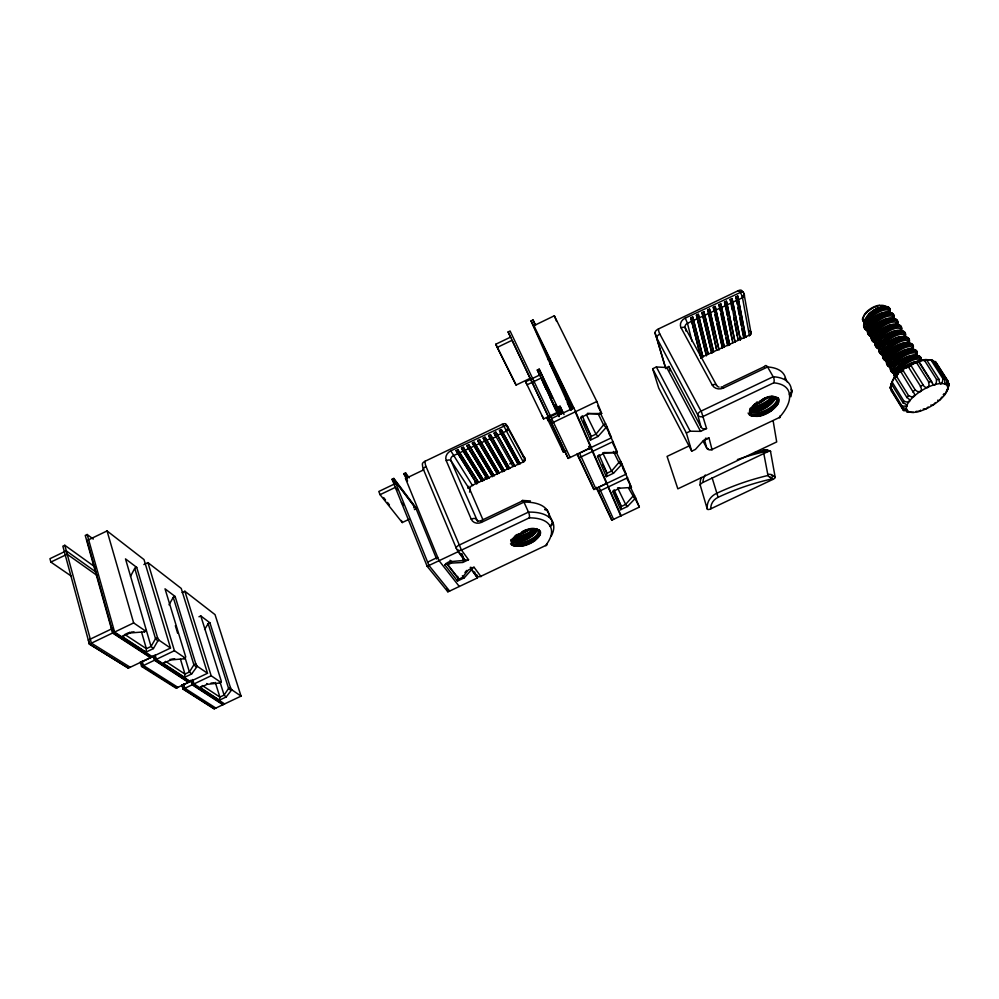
<?xml version="1.0" encoding="UTF-8"?>
<svg xmlns="http://www.w3.org/2000/svg" width="999" height="999" viewBox="0 0 999 999"><rect width="100%" height="100%" fill="white"/><g stroke="black" fill="none" stroke-linecap="round" stroke-linejoin="round"><path stroke-width="1.5" d="M749.4 335.614L742.269 296.428A3.134 1.673 -20.4 0 0 744.03 293.706A1.636 0.649 65.8 0 0 743.331 292.295M900.948 372.402A26.511 10.677 -31.4 0 1 903.183 370.654L915.209 389.935A26.711 10.415 -31.1 0 0 912.949 391.67L900.798 371.715L899 372.265A4.221 0.999 -53.8 0 0 897.04 375.911M123.988 635.214L122.303 636.625L146.004 652.122L146.378 648.688L141.596 632.267M494.118 475.749L474.15 442.232L472.34 443.069L492.382 476.56M165.609 661.363L163.299 663.423L184.578 677.334L184.965 674.1L180.457 659.165M492.395 476.548L472.34 443.069M198.976 616.783L200.787 615.921L209.927 622.839L230.419 687.537L228.584 688.398L224.101 695.092L219.88 697.09L202.41 685.589L200.275 687.599L219.493 700.149L219.88 697.09L215.309 682.429M928.133 406.993L926.622 408.579A4.183 1.299 -15.7 0 1 923.313 408.928M483.753 480.544L463.311 447.252L461.501 448.089L462.699 450.474L482.03 481.343L461.501 448.089M457.467 581.056L458.017 577.859L446.541 563.049L444.83 564.86L457.467 581.056L464.298 577.809L471.478 569.755L477.497 577.884L449.625 591.071L428.946 565.459L393.831 478.421L392.058 479.283L427.16 566.308L447.889 591.808L449.662 590.971M590.446 440.084L591.171 436.451L582.317 415.884L580.694 417.594L590.446 440.084L598.039 436.463L606.93 426.561L600.124 412.649M606.318 476.66L607.017 473.239L599.075 454.795L597.564 456.493L606.318 476.66L613.511 473.239L622.04 464.098L616.096 451.91M620.654 509.715L621.328 506.481L614.16 489.847L612.762 491.52L620.654 509.715L627.497 506.468L635.676 497.989L629.795 485.889M947.164 390.534L947.701 389.098L947.302 390.334M200.275 687.599L207.155 684.327L219.917 683.004L221.341 681.33L200.787 615.921M892.332 391.084L892.194 391.596A26.511 10.677 -31.4 0 1 891.333 390.784L903.034 409.827A26.711 10.415 -31.1 0 0 903.883 410.626L890.346 388.399A26.511 10.677 -31.4 0 1 890.346 387.075L891.608 383.229M891.745 382.754L891.92 382.055M891.558 383.042L891.345 383.616A26.511 10.677 -31.4 0 1 892.157 382.08L894.654 377.035M947.751 388.923L948.95 385.302A26.711 10.415 -31.1 0 0 949.05 383.966L936.562 364.897M894.967 378.184A26.511 10.677 -31.4 0 1 896.615 376.373L908.553 395.629A26.711 10.415 -31.1 0 0 906.867 397.427L894.967 378.184L895.191 377.048M949.025 384.041L948.126 386.301M163.299 663.423L170.529 659.977L184.191 658.741L185.764 657.017L165.022 588.823L175.125 596.478L195.816 663.885L197.265 666.283L207.542 673.276L182.243 685.302L183.341 688.985L214.398 708.741M890.346 388.399L891.62 385.676M947.589 389.173L947.776 388.636A26.711 10.415 -31.1 0 1 946.815 390.284L946.565 390.996M947.739 388.349L949.038 384.615L947.414 382.08M890.309 387.749L891.645 384.066M946.49 391.196L944.23 395.379M737.374 459.577A264.897 250.886 4.2 0 1 766.645 451.223L767.669 450.137A8.429 7.492 -11.8 0 1 770.541 451.536L775.174 477.235A8.117 7.268 -11.1 0 0 772.402 475.874L771.802 478.971A253.621 241.171 6.7 0 0 718.119 497.302A12.887 11.651 -14.6 0 0 710.764 508.828A3.334 1.349 -27.2 0 1 707.242 509.053L700.274 485.264A16.746 15.022 -15.3 0 1 701.41 477.497M935.426 402.547L933.59 404.67A3.596 1.274 -30.1 0 1 930.906 404.995M941.795 397.078L939.909 399.9A3.147 1.036 -46.4 0 1 938.773 400.487M122.303 636.625L129.932 632.991L144.618 631.843L146.353 630.082M906.68 406.056L902.097 406.206L890.346 387.075M130.519 576.361L134.74 568.331L136.726 567.395L157.555 637.737L159.103 640.272L170.517 648.051L128.334 668.169L89.398 644.13L62.862 546.191L64.798 545.267L94.818 566.833M168.993 604.807L173.252 597.377L175.125 596.478M146.004 652.122L153.396 648.588L157.879 640.859L159.103 640.272M204.595 629.457L208.142 623.701L209.927 622.839M184.578 677.334L191.608 674L197.265 666.283M219.493 700.149L226.174 696.977L231.768 689.785L241.059 696.116L214.123 708.903L183.067 689.148L181.743 684.74M909.215 401.398L907.08 402.073L904.008 401.286L892.157 382.08M464.935 572.589L466.658 570.429M920.554 410.814L920.491 410.139M868.968 314.385L867.557 315.884A13.574 6.581 -37.6 0 0 865.921 318.331A13.586 6.993 -35.3 0 0 864.784 321.216M913.923 396.341L911.625 396.878L908.69 395.729M888.623 309.578A14.885 6.618 -32.2 0 0 887.786 307.505L889.122 307.667A15.934 7.068 -32.2 0 1 889.36 312.812A16.034 6.106 -29.7 0 0 890.209 310.339A16.034 5.944 -32.2 0 0 888.611 307.704A16.034 6.094 -34.7 0 0 883.74 307.704A16.046 6.506 -36.5 0 0 876.985 310.489A16.046 7.08 -37.3 0 0 870.266 315.447A16.046 7.655 -36.7 0 0 865.509 321.341A16.059 8.067 -34.8 0 0 864.098 326.698A16.059 8.217 -32.2 0 0 866.42 330.219A16.059 8.054 -29.5 0 0 867.532 330.719M920.304 411.001L919.779 411.238A4.171 0.837 -3.5 0 1 916.133 411.326M887.786 307.505L889.122 307.667A16.034 5.944 -32.2 0 0 888.211 307.08A16.034 6.094 -34.7 0 0 883.341 307.068A16.034 6.518 -36.5 0 0 876.573 309.852A16.034 7.08 -37.3 0 0 869.867 314.81A16.046 7.655 -36.7 0 0 865.122 320.704A16.046 8.067 -34.8 0 0 863.698 326.061A16.059 8.217 -32.2 0 0 866.021 329.595A16.059 8.054 -29.5 0 0 867.769 330.257M920.266 391.483L917.781 391.708L915.209 389.935M874.462 310.052L875.861 309.365L875.074 309.69M874.537 310.115L875.161 309.752M875.624 309.378L876.485 309.041A14.835 6.294 -34.8 0 1 880.506 307.442M93.257 539.073L87.163 534.502L85.24 535.427L112.612 633.041L150.437 657.629M606.93 426.561L611.45 437.799L568.194 458.416L508.104 331.943L510.077 330.994L570.154 457.492M570.292 404.607L572.115 408.741L548.239 359.727L531.043 320.904L533.016 319.955L535.439 324.925M170.517 648.051L144.006 559.577L107.055 530.931L87.1 540.534L112.987 632.804L150.837 657.442M600.399 414.135L587.25 413.524L601.673 413.524L596.84 401.498L554.32 315.784L533.878 325.686L575.649 411.675L591.271 447.415M96.266 572.252L66.234 550.849L49.95 558.691L50.849 562.087L71.254 576.098M497.252 347.415L512.05 340.297L530.207 378.296L516.096 385.065L497.252 347.415L495.766 344.243L510.551 337.125M50.849 562.087L67.158 554.245L97.19 575.549M548.239 359.727L550.137 358.816M539.872 375.574L537.3 370.03L539.173 369.131L560.676 413.961M571.003 410.027L550.087 363.886L551.972 362.987M143.868 564.56L147.927 562.624L181.231 588.436L207.542 673.276M554.295 367.782L552.797 368.456L572.514 409.128M525.599 381.768L543.606 418.906L557.08 412.462L541.146 378.059L527.047 384.815L525.599 381.768L539.685 375.012M655.032 332.929A4.271 2.21 -29.1 0 1 658.453 328.958L738.186 290.697A7.293 6.131 -15 0 1 740.434 292.432A3.147 1.511 -39.2 0 1 743.331 292.457A10.402 8.754 -15 0 0 741.62 290.846M480.906 575.936L481.019 576.635L474.063 567.27L468.369 569.979L462.325 577.509L458.753 579.195L447.627 564.847L451.298 563.111L462.787 562.474L468.543 559.74L461.488 550.112A4.108 3.634 -35.7 0 1 456.381 548.488L423.613 469.88A19.918 17.158 -33 0 1 422.452 464.722A4.121 2.098 -22.4 0 1 425.099 461.238L502.022 424.375A3.222 1.648 -24.5 0 1 505.919 424.2M407.542 480.931L403.771 473.713L405.557 472.864L409.215 477.859M392.844 481.206L394.617 480.357L416.133 508.778M565.584 398.838L567.37 397.977M394.031 484.19L378.808 491.483L380.07 494.68L402.247 522.552L408.891 519.38M560.739 412.512L558.241 407.043L560.027 406.193L564.048 414.56M569.08 401.86L567.295 402.709L570.342 409.59M380.07 494.68L395.329 487.387L397.19 489.847M182.105 592.594L184.877 591.258L215.035 614.635L241.059 696.116M551.223 419.917L548.551 421.203L547.152 418.256L560.539 411.85M711.425 449.075L712.1 449.925L709.04 438.024L703.159 440.821L695.416 449.413L691.72 451.161L658.716 388.062L652.659 368.756L656.368 366.983L666.695 367.507L668.843 366.483L701.023 427.048A4.183 3.684 -16.3 0 0 706.543 428.521L701.585 412.175L659.852 334.091A16.571 14.061 -18 0 1 658.441 328.921M551.648 418.494L573.813 407.904M89.398 644.13L133.654 622.926L145.866 631.256M551.398 423.276L596.84 401.498M128.434 632.779L124.838 634.502L146.378 648.688L151.049 646.453L155.519 638.711L157.555 637.737M580.694 417.594L588.523 413.861M413.661 507.742L415.359 506.918L436.638 559.053M509.715 463.923L512.487 462.612M414.423 509.602L416.121 508.791L394.617 480.357M605.669 423.838L603.596 424.837L595.966 434.153L591.171 436.451L583.691 421.091M547.152 418.256L563.399 452.097L565.958 450.874M723.526 386.076L764.447 366.571M740.434 292.432L685.264 318.069A8.304 7.043 -17.3 0 0 681.106 327.884L712.287 385.114A8.504 7.368 -15.4 0 0 723.501 387.999L767.607 366.97A58.367 26.461 -29 0 1 785.801 379.495L787.175 381.893M140.272 661.975L141.558 666.433L174.425 650.711L185.377 658.179M581.231 456.83L579.482 453.196L590.771 447.814L606.568 483.479L593.918 489.498L579.283 457.754L612.999 441.633L608.841 433.241M597.564 456.493L604.982 452.959L617.332 452.41L612.999 441.633M790.871 396.778A58.529 26.111 -28.9 0 0 791.42 389.86L791.308 389.073A58.591 26.161 -28.9 0 0 773.176 376.748L701.048 411.113A4.258 1.961 -28.4 0 0 697.727 414.872L701.023 427.048M604.982 452.959L603.746 452.572L614.872 452.597L616.87 451.635L617.332 452.41M507.929 427.172A2.985 1.673 -26.8 0 1 505.856 430.02L523.376 462.125A2.86 2.86 -72.4 0 0 524.825 458.366L507.255 425.949A2.985 1.523 -33.1 0 0 503.983 426.186L450.824 450.849A7.992 6.906 -32.3 0 0 446.253 460.676L471.241 519.205A4.083 1.898 -23 0 1 475.999 519.055A4.083 3.596 -33.3 0 0 481.093 520.629L521.865 501.211A4.258 1.286 75.3 0 1 522.215 500.574M471.241 519.205A8.179 7.218 -33.3 0 0 481.468 522.365L523.976 502.122A56.031 25.25 -23.4 0 1 547.564 511.001L547.914 511.65A55.969 25.2 -23.4 0 1 549.35 517.357M195.816 663.885L193.893 664.81L189.41 671.99L184.965 674.1L166.908 662.212M620.854 461.538L618.881 462.475L611.563 471.078L607.017 473.239L602.921 464.822M691.72 451.161L686.375 433.017L690.184 431.206L700.561 431.356L706.543 428.521M551.361 535.926A56.181 24.913 -23.4 0 0 552.385 521.428L552.035 520.791A56.231 24.963 -23.4 0 0 528.471 512.112L458.953 545.204A4.108 1.861 -22.6 0 0 456.381 548.488M427.672 562.112L437.712 557.33M427.16 566.308L458.116 551.71L464.523 560.352L451.86 561.525L444.83 564.86M474.612 571.915L475.811 574.775A3.921 3.509 -36 0 0 480.719 576.361L545.566 545.566A52.223 23.039 -23.5 0 0 550.249 526.423L549.9 525.799A52.273 23.077 -23.4 0 0 529.32 517.844L461.488 550.112L426.024 466.483A15.972 13.749 -33 0 1 425.075 461.213M622.04 464.098L626.098 474.188L598.913 487.112L613.573 519.343M689.497 445.729L667.07 456.393L677.846 488.836L776.698 441.933L773.114 420.704M447.652 562.524L450.974 560.938L451.86 561.525M183.067 689.148L211.164 675.749L221.029 682.479M635.676 497.989L639.348 507.105L611.813 520.179L598.751 491.483L627.534 477.759L622.714 467.994M461.538 553.596L463.349 557.917A4.046 3.596 -35.8 0 0 464.248 559.14L462.475 560.327L463.374 560.901M612.762 491.52L619.805 488.186L631.43 487.45L627.534 477.759M631.43 487.45L630.968 486.663L629.07 487.562L630.294 487.999M791.42 389.86A4.196 3.646 -11.2 0 1 789.497 394.855A54.408 24.151 -28.9 0 1 779.257 417.557L712.075 449.475A4.058 3.596 -15.9 0 1 706.718 448.014L703.071 441.121M634.565 495.591L632.692 496.478L625.649 504.433L621.328 506.481L613.935 491.271M700.199 485.289A3.459 1.461 -27.4 0 1 703.071 482.392L767.806 451.66A2.722 1.136 -28.7 0 1 770.666 451.473M710.764 508.828L772.914 479.395A2.622 1.049 -28.3 0 0 775.286 477.185M912.374 363.349L916.745 362.962L928.895 382.217A26.711 10.415 -31.1 0 1 931.443 381.243A6.319 5.407 -65.7 0 0 931.742 382.417L918.705 361.8A6.406 1.636 -12.2 0 0 919.242 362L931.443 381.243M690.796 317.757L701.073 358.092L690.796 317.757L692.669 316.883L702.884 356.855L692.669 316.883M696.415 315.147L706.43 355.619L696.415 315.147L698.289 314.273L708.241 354.37L698.289 314.273M702.035 312.537L711.788 353.134L702.035 312.537L703.908 311.663L713.611 351.885L703.908 311.663M716.395 348.763L707.654 309.927L709.54 309.053L718.993 349.775L709.54 309.053M714.26 311.8L713.286 307.305L715.159 306.431L724.325 347.327L715.159 306.431M720.179 310.714L718.918 304.695L720.791 303.821L729.657 344.855L720.791 303.821M727.297 315.659L724.55 302.073L726.423 301.211L735.089 342.32L726.423 301.211M732.242 310.052L730.182 299.463L732.055 298.589L740.384 339.885L732.055 298.589M737.237 304.433L735.813 296.84L737.687 295.966L745.754 337.4L737.687 295.966M692.07 321.154L687.449 323.301A4.146 3.521 -17.3 0 0 685.376 328.196L686.151 331.206M693.943 320.279L697.689 318.544M699.55 317.682L703.296 315.934M705.169 315.072L708.915 313.336L707.654 309.927M710.789 312.462L714.535 310.726L713.286 307.305M716.408 309.852L720.154 308.117L718.918 304.695M722.027 307.242L725.774 305.507L724.55 302.073M727.647 304.633L731.393 302.884L730.182 299.463M733.266 302.023L737.025 300.274L735.813 296.84M738.898 299.4L742.619 297.677A3.122 2.622 -14.6 0 0 744.118 294.018M456.081 450.599L476.835 483.728L456.081 450.599L457.892 449.762L477.672 481.081M466.92 445.579L487.225 478.946L468.106 447.964L466.92 445.579L468.731 444.742L488.948 478.109L468.731 444.742M477.759 440.547L497.577 474.15L478.821 442.719L477.759 440.547L479.57 439.71L499.3 473.351L479.57 439.71M483.191 438.037L502.747 471.765L484.253 440.209L483.191 438.037L485.002 437.2L504.47 470.979L485.002 437.2M488.611 435.514L507.929 469.368L489.547 437.45L488.611 435.514L490.422 434.677L509.627 468.568L490.422 434.677M491.983 437.799C500.487 437.774 490.784 433.191 495.854 432.155L514.847 466.171L495.854 432.155M499.475 430.482L518.294 464.535L500.149 431.905L499.475 430.482L501.286 429.645L520.029 463.773L501.286 429.645M457.692 453.696L453.246 455.756A3.984 3.447 -32.3 0 0 450.961 460.664L477.672 521.553M457.892 449.762L459.503 452.859L463.099 451.186M463.311 447.252L464.91 450.349L468.519 448.676M470.317 447.839L473.926 446.166M474.15 442.232L475.736 445.329L479.345 443.656M481.143 442.819L484.752 441.146M486.563 440.309L490.172 438.636M497.402 435.277L501.023 433.603M502.822 432.767L506.406 431.106A2.985 2.585 -28.8 0 0 508.066 427.447M738.361 338.661L741.121 337.375M700.686 357.692L702.459 356.868M702.846 356.705L707.816 354.395M708.216 354.22L713.161 351.91M713.573 351.735L718.518 349.438M718.943 349.25L723.875 346.953M724.312 346.765L729.233 344.468M729.695 344.268L734.59 341.995M735.064 341.783L739.947 339.51M740.434 339.298L745.316 337.025M745.816 336.8L749.375 335.152A2.985 2.535 -14.1 0 0 750.811 331.631M474.825 482.517L477.647 481.218M484.677 477.959L487.5 476.66M476.548 483.354L472.277 485.327A3.821 3.334 -32.4 0 0 470.117 490.059A3.821 1.848 -23.1 0 1 469.468 492.057M476.773 483.179L481.718 480.969M481.93 480.794L486.9 478.571M487.1 478.409L492.082 476.173M492.32 476.161L497.265 473.776M497.44 473.626L502.46 471.378M502.609 471.228L523.376 461.938M927.459 387.425L925.511 387.4L923.813 386.026L911.063 365.659A26.511 10.677 -31.4 0 0 908.528 367.095L920.603 386.376A26.711 10.415 -31.1 0 1 923.176 384.927M906.368 410.015L903.034 409.827M880.531 307.392L882.304 306.943A14.461 6.406 -32.2 0 1 888.223 307.28M750.486 414.96A17.383 8.641 -26.4 0 0 756.293 415.409A17.383 8.154 -24.8 0 0 764.435 413.336A17.383 7.542 -24.5 0 0 772.202 409.19A17.383 6.956 -25.5 0 0 777.672 404.195A17.383 6.556 -27.4 0 0 778.258 403.346A15.135 6.681 -29.4 0 0 778.77 398.801L778.683 398.701A11.676 5.145 -29.4 0 0 777.859 397.864A15.784 6.968 -29.3 0 0 771.478 397.19L770.017 397.465A18.057 7.955 -29.3 0 0 762.499 399.975M913.735 412.4L908.466 411.963L909.14 412M210.989 683.091L213.823 682.792M171.691 659.053L174.713 658.778M925.374 359.64L931.018 360.04A26.511 10.677 -31.4 0 1 932.616 360.314L944.817 379.433A26.711 10.415 -31.1 0 0 943.218 379.183L931.018 360.04M131.106 632.092L134.041 631.868M522.44 500.437L530.432 500.961M931.23 360.189L932.616 360.314M935.301 361.601L947.477 380.669A26.711 10.415 -31.1 0 1 948.276 381.518L936.1 362.475A26.511 10.677 -31.4 0 0 935.301 361.601L931.605 360.889M540.297 534.128A14.473 6.394 -24 0 0 539.56 530.407L539.472 530.357A11.164 4.933 -24 0 0 538.274 529.707A15.097 6.668 -24 0 0 531.043 529.62L529.507 529.957A17.27 7.617 -23.9 0 0 521.953 532.542A13.974 6.169 -23.9 0 0 512.787 544.105A17.358 7.667 -24 0 0 516.683 546.003L517.794 546.166A15.085 6.656 -24 0 0 525.736 545.229A11.051 4.858 -24 0 0 527.934 544.48L528.259 544.355A14.473 6.381 -24 0 0 535.339 540.247A16.533 7.305 -23.9 0 0 540.322 534.115A16.633 6.181 -23 0 1 539.959 534.827A16.633 6.456 -20.7 0 1 535.639 539.148A16.633 6.968 -19.3 0 1 528.508 542.944A16.633 7.58 -19 0 1 520.379 545.079A16.621 8.117 -20.1 0 1 513.299 544.855A16.621 8.454 -22.3 0 1 511.925 544.405M924.562 360.502L936.762 379.72A26.711 10.415 -31.1 0 1 938.973 379.333L926.772 360.139A26.511 10.677 -31.4 0 0 924.562 360.502L919.455 360.651A3.671 0.924 -11.8 0 0 918.618 361.163M936.825 364.96L936.925 364.972A26.511 10.677 -31.4 0 1 936.9 365.859M888.611 312.362L889.31 312.824M614.872 452.597L616.121 452.984M753.533 415.784L754.482 416.071A15.297 7.692 -25.9 0 1 752.484 415.497A15.285 7.917 -28.7 0 1 749.712 412.412A15.285 7.83 -31.7 0 1 750.249 408.229M618.593 487.749L619.805 488.186M494.08 475.749L475.736 445.329M128.409 668.106L89.485 644.055L88.399 640.022L112.825 628.346L113.948 632.367L151.711 656.992M130.232 667.27L91.409 643.181L64.798 545.267M141.558 666.433L176.111 688.224L177.922 687.362L143.456 665.521L142.17 661.063M215.846 708.079L184.865 688.299L183.541 683.878M188.836 682.167L154.845 660.052L153.534 655.556M191.209 680.132L192.57 684.59L223.314 704.507M188.461 682.354L154.483 660.264L153.184 655.819M222.889 704.745L192.22 684.802L190.884 680.394M152.347 656.718L114.61 632.08L87.163 534.502M190.272 681.493L156.381 659.365L155.082 654.907M224.613 703.92L194.018 683.94L192.682 679.532M136.726 567.395L125.499 558.891L151.049 646.453L153.396 648.588M226.174 696.977L224.101 695.092L220.429 683.366M157.879 640.859L155.519 638.711L134.74 568.331M191.608 674L189.41 671.99L185.327 658.553M230.669 690.309L228.584 688.398L208.142 623.701M196.104 666.832L193.893 664.81L173.252 597.377M769.917 476.823L771.802 478.971A5.669 5.082 -11.1 0 1 772.914 479.395M462.337 575.811L464.298 577.809M627.497 506.468L625.649 504.433L617.557 487.849M613.511 473.239L611.563 471.078L602.647 452.847M634.552 498.526L628.608 488.161M598.039 436.463L595.966 434.153L586.413 414.635M620.854 464.66L618.881 462.475L613.461 451.473M750.636 331.631L750.237 331.144A9.928 8.467 -14.4 0 0 749.737 330.569M605.669 427.16L603.596 424.837L598.064 413.636M483.778 480.494L464.91 450.349M383.628 497.564L385.564 499.987M387.487 502.422L389.423 504.857M738.161 340.334L731.393 302.884M732.804 342.819L725.774 305.507M401.423 502.534L403.296 504.932M392.058 479.283L395.804 484.228M393.831 478.421L415.359 506.918M716.733 350.262L708.915 313.336M481.093 520.629L481.468 522.365M407.392 481.043L405.519 478.546L423.613 469.88A3.984 2.01 -22.3 0 1 426.024 466.483M464.248 559.14L457.292 549.725L458.116 551.71M470.954 568.219L477.497 577.884M403.771 473.713L406.531 477.46M507.255 425.949A9.965 8.604 -29.2 0 0 505.781 424.275L523.001 456.043A9.528 8.329 -29.2 0 1 524.425 457.654L524.737 458.179M938.536 368.169L940.146 370.691M459.503 452.859L478.496 482.392M903.183 350.512L904.844 353.147M908.516 367.07L905.256 367.395A4.271 1.349 -40.2 0 0 903.508 370.392M601.223 412.799L601.673 413.524M864.672 323.102L862.624 319.792A1.636 1.386 -8.2 0 1 863.336 317.907M867.457 327.585L868.418 329.133M871.215 333.641L872.177 335.202M878.783 345.854L879.757 347.427M882.604 351.998L883.578 353.584M886.425 358.179L887.412 359.765M890.284 364.385L891.27 365.984M894.155 370.629L895.141 372.227M891.295 383.741L903.108 402.922A26.711 10.415 -31.1 0 1 904.008 401.286M230.419 687.537L231.768 689.785M773.176 376.748L767.607 366.97A4.408 2.11 77.3 0 0 764.51 366.658M774.912 397.24L775.848 398.888M494.043 433.004L512.962 466.446M723.501 387.999L722.165 386.725A4.246 3.671 -15.4 0 1 720.966 387.125M719.093 387.1A4.246 3.671 -15.4 0 1 716.583 385.302L685.376 328.196A4.146 2.11 -29.5 0 0 681.106 327.884M219.48 682.217L219.917 683.004M666.695 367.507L700.561 431.356M656.368 366.983L690.184 431.206M652.659 368.756L686.375 433.017M718.119 497.302L712.1 477.734M685.264 318.069L687.412 323.127L692.045 341.433M470.254 567.395L471.478 569.755M206.743 683.528L207.155 684.327M495.766 344.243L516.096 385.065M505.831 429.97L504.02 426.236M597.789 405.881L600.536 411.413M606.668 428.134L611.45 437.799M612.749 443.294L616.87 451.635M620.579 462.999L626.098 474.188M626.835 478.259L630.968 486.663M633.841 495.916L639.348 507.105M531.043 320.904L573.376 408.104M575.199 411.863L590.846 447.589M183.816 657.941L184.191 658.741M590.884 446.99L606.955 483.291M550.087 363.886L571.79 408.641M569.917 407.155L571.253 409.927M606.468 482.617L621.141 515.746M588.611 446.403L589.959 449.2M608.104 487L620.766 515.921M558.241 407.043L561.475 413.811M596.74 487.3L598.751 491.483M596.366 487.974L611.813 520.179M555.819 405.232L559.852 413.636M595.766 488.586L581.218 456.805M537.3 370.03L559.203 415.809M577.272 453.558L579.283 457.754M553.359 404.682L559.09 416.658M577.172 454.483L593.918 489.498M508.104 331.943L510.714 337.412M530.207 378.296L568.194 458.416M562.05 449.238L563.399 452.097M542.207 415.946L543.606 418.906M543.081 382.505L546.291 389.435M550.149 397.752L555.669 409.515M522.976 461.026L523.289 461.713A2.86 2.498 -28.8 0 0 524.762 458.266M539.173 369.131L552.597 398.276M560.027 406.193L563.136 413.037M536.351 528.596L537.1 530.282A14.086 5.969 -29.7 0 0 521.628 532.03M528.471 512.112L523.976 502.122A4.258 1.286 75.3 0 0 522.714 500.499M170.167 659.19L170.529 659.977M557.367 374.75L559.203 378.933M533.016 319.955L535.464 325.512M482.904 519.692L470.117 490.059L450.961 460.664A3.996 2.01 -22.9 0 0 446.253 460.676M461.713 553.821L463.511 558.141A4.033 3.596 -35.8 0 0 468.543 559.74M450.824 450.849L472.589 485.701L472.465 485.002M144.293 631.068L144.618 631.843M554.32 315.784L556.63 321.391M457.579 576.336L458.753 579.195M450.124 560.252L451.298 563.111M459.278 586.45L439.098 560.726L405.519 478.546L407.517 477.634L405.557 472.864M446.728 588.935L447.889 591.808M401.423 520.479L402.247 522.552M129.645 632.205L129.932 632.991M184.877 591.258L211.164 675.749M175.349 625.711L177.61 633.179M191.546 680.881L192.67 684.552M147.927 562.624L174.425 650.711M665.534 367.62L656.743 337.949A20.654 17.545 -18 0 1 655.119 332.892L665.721 368.656M668.843 366.483L670.092 370.804M107.055 530.931L133.654 622.926M66.234 550.849L67.158 554.245M704.382 439.423L706.718 448.014A4.058 1.786 -28 0 0 708.229 448.751M714.535 310.726L722.502 348.164L716.87 323.801M714.909 314.797L716.221 320.804M720.803 313.711L725.237 334.777M725.861 337.774L727.871 345.691L720.154 308.117M727.909 318.681L732.192 339.797M733.728 317.632L734.315 320.654M734.914 323.688L737.274 335.789M763.785 453.409L767.981 475.474A257.705 245.005 6.6 0 0 716.42 493.431A16.146 14.585 -14.7 0 0 707.317 509.015M737.025 300.274L743.968 338.224L741.807 328.733M737.811 307.48L739.235 315.072M739.809 318.107L741.246 325.699M744.03 293.706L750.798 331.78A2.96 2.935 -32.8 0 1 749.362 335.726M464.373 559.428L464.523 560.352M785.913 380.294L785.801 379.495A4.183 3.621 -11.7 0 0 784.64 378.296M791.308 389.073A4.208 3.646 -11.2 0 1 789.385 394.068L789.497 394.855M738.199 290.746A3.384 1.711 -31.2 0 1 741.77 290.759M762.424 399.313A14.723 6.006 -34.5 0 1 775.748 398.938M774.849 399.213A14.71 5.407 -27.1 0 1 763.81 408.479A14.71 5.407 -27.1 0 1 750.324 411.313M774.325 397.427A14.698 7.692 -28.7 0 1 764.497 408.566A14.698 7.692 -28.7 0 1 749.937 410.601M750.511 412.949A14.71 5.307 -29.9 0 1 756.455 402.834M773.863 396.566A14.71 5.307 -29.9 0 1 775.062 397.152A15.272 5.669 -27.2 0 1 773.476 400.099A15.26 6.056 -25 0 1 768.668 404.433A15.26 6.643 -23.9 0 1 761.812 408.017A15.26 7.255 -24.2 0 1 754.632 409.765A15.26 7.742 -26 0 1 750.786 409.627M762.499 400.012A14.61 6.456 -29.3 0 0 750.699 413.199A18.157 8.017 -29.4 0 0 753.546 415.784M709.04 438.024A4.133 3.646 -16.1 0 1 705.494 438.186M779.807 417.707A4.208 0.912 54.3 0 1 779.208 417.482M779.67 416.196A4.208 0.912 54.3 0 1 780.019 417.382M789.385 394.068A54.47 24.201 -28.9 0 0 773.713 382.829L703.321 416.358A4.258 3.721 -16.5 0 1 697.727 414.872L656.743 337.949A4.133 2.123 -29 0 1 659.852 334.091M773.226 376.66A4.421 2.223 76.6 0 1 773.676 382.754M754.457 416.096A15.772 6.956 -29.4 0 0 761.812 415.572A11.538 5.082 -29.3 0 0 763.998 414.847L764.322 414.71A15.122 6.668 -29.3 0 0 771.89 410.327A17.283 7.63 -29.3 0 0 778.258 403.346M761.862 415.259A16.821 7.892 -24.6 0 1 751.161 415.659M771.765 396.865A15.285 5.769 -32.5 0 1 776.66 399.413M777.909 397.839A16.821 6.219 -29.9 0 1 776.485 403.646M771.915 410.339A17.383 7.53 -24.5 0 1 764.809 414.011A17.383 8.142 -24.8 0 1 756.668 416.084A17.383 8.629 -26.4 0 1 751.56 415.846M712.287 385.114A4.246 1.986 -29 0 1 716.583 385.302M750.237 331.144A2.997 1.374 -38.5 0 1 750.162 331.793M765.084 398.064A15.222 6.693 -23.9 0 1 760.052 400.899M757.342 401.985A15.21 7.305 -24.2 0 1 756.43 402.285M767.482 397.177A14.66 7.742 -28.8 0 1 756.743 404.021M751.023 415.771A16.821 8.604 -28.8 0 1 748.139 412.974M775.699 396.965A16.796 6.356 -27.4 0 1 774.362 399.25A16.783 6.756 -25.4 0 1 769.093 404.083A16.783 7.33 -24.4 0 1 761.588 408.079A16.783 7.942 -24.7 0 1 753.721 410.052A16.771 8.429 -26.3 0 1 752.821 410.114M750.212 415.397A17.383 8.854 -28.8 0 1 749.612 415.122M775.236 397.265A17.358 6.618 -27.5 0 1 774.425 398.476A17.345 7.005 -25.5 0 1 768.993 403.484A17.345 7.592 -24.5 0 1 761.238 407.629A17.333 8.204 -24.8 0 1 753.121 409.69A17.333 8.691 -26.4 0 1 750.399 409.765M774.475 397.19A17.345 6.631 -27.5 0 1 774.038 397.802A17.345 7.018 -25.5 0 1 768.618 402.809A17.333 7.592 -24.5 0 1 760.863 406.955A17.333 8.204 -24.9 0 1 752.746 409.016A17.333 8.691 -26.4 0 1 750.911 409.115M776.81 403.571A16.821 6.706 -25.3 0 1 771.528 408.391A16.808 7.293 -24.3 0 1 763.998 412.387A16.808 7.905 -24.6 0 1 756.118 414.373A16.808 8.392 -26.3 0 1 749.862 413.673M773.601 396.591A16.771 6.381 -27.4 0 1 773.189 397.177A16.771 6.768 -25.4 0 1 767.931 402.01A16.771 7.355 -24.4 0 1 760.426 406.006A16.758 7.967 -24.7 0 1 752.559 407.979A16.758 8.442 -26.3 0 1 751.66 408.042M776.76 399.35A15.285 5.644 -27.2 0 1 775.199 403.146A15.285 6.031 -25 0 1 770.379 407.48A15.272 6.618 -23.8 0 1 763.511 411.064A15.272 7.23 -24.2 0 1 756.33 412.812A15.272 7.717 -26 0 1 750.624 412.137A15.272 7.942 -28.7 0 1 749.612 411.576M771.965 396.228A15.247 5.707 -27.2 0 1 771.59 396.753M771.153 397.29A15.247 6.094 -25 0 1 766.782 401.099A15.235 6.668 -23.9 0 1 759.952 404.682A15.235 7.28 -24.2 0 1 752.771 406.418M767.794 397.14A14.673 5.47 -27.2 0 1 754.257 404.445M740.459 292.607A4.121 0.637 65.8 0 1 742.082 296.216M502.022 424.375A6.993 6.031 -29.2 0 1 503.983 426.186M523.139 455.981A3.084 1.511 -24.5 0 1 523.014 456.78M536.8 530.369A14.073 5.082 -22.8 0 1 525.212 539.435A14.073 5.082 -22.8 0 1 511.263 540.696M513.199 543.481A14.073 5.107 -25.7 0 1 516.958 534.74M474.063 567.27A3.984 3.559 -35.9 0 1 470.729 567.37M546.341 545.591A4.083 1.586 54.1 0 1 545.529 545.479M546.79 543.943A4.083 1.586 54.1 0 1 546.803 545.167M550.249 526.423A4.008 3.596 -29.2 0 0 552.385 521.428L547.564 511.001A4.008 3.571 -29.2 0 0 545.042 509.115M552.035 520.791A4.021 3.596 -29.2 0 1 549.9 525.799M528.496 512.037A4.283 1.399 74.7 0 1 529.295 517.782M525.711 544.942A16.096 7.33 -18.9 0 1 514.473 545.816M517.794 546.166A14.635 7.218 -19.6 0 1 515.534 545.804A14.623 7.542 -22.1 0 1 511.813 543.369A14.623 7.58 -25.1 0 1 511.401 539.81M531.306 529.283A14.623 5.669 -28.1 0 1 537.924 530.769A14.623 5.307 -22.8 0 1 537.549 533.828A14.623 5.582 -20.3 0 1 533.728 537.549A14.623 6.094 -18.6 0 1 527.447 540.821A14.61 6.693 -18.3 0 1 520.267 542.632A14.61 7.243 -19.6 0 1 514.023 542.357A14.61 7.567 -22.1 0 1 511.763 541.396M538.473 529.595A16.096 5.982 -25.5 0 1 538.886 534.265M535.352 540.247A16.633 6.968 -19.3 0 1 528.821 543.631A16.633 7.567 -19 0 1 520.679 545.766A16.633 8.117 -20.1 0 1 513.598 545.541A16.621 8.442 -22.3 0 1 512.225 545.092M544.83 509.702A3.996 3.571 -29.2 0 1 547.914 511.65M524.425 457.654A2.86 1.399 -33.1 0 1 523.926 459.328M536.788 529.02A14.61 5.332 -22.8 0 1 536.151 530.706A14.61 5.607 -20.3 0 1 532.342 534.44A14.598 6.119 -18.6 0 1 526.061 537.712A14.598 6.718 -18.3 0 1 518.893 539.522A14.598 7.255 -19.6 0 1 512.649 539.235A14.598 7.592 -22.1 0 1 512.025 539.048M525.711 530.119A14.573 6.169 -18.6 0 1 523.176 531.218M528.121 530.257A14.023 7.38 -22 0 1 520.941 533.828M536.313 529.108A14.061 7.33 -22 0 1 525.973 539.547A14.061 7.33 -22 0 1 511.013 539.622M514.273 545.966A16.084 8.204 -22.2 0 1 510.501 543.781M537.162 529.807A16.059 6.269 -20.6 0 1 533.004 533.966A16.059 6.768 -19.1 0 1 526.111 537.624A16.059 7.38 -18.8 0 1 518.256 539.66A16.046 7.917 -20 0 1 512.912 539.71M537 529.507A16.596 6.518 -20.7 0 1 533.029 533.316A16.596 7.018 -19.2 0 1 525.924 537.112A16.596 7.63 -19 0 1 517.807 539.235A16.583 8.167 -20.1 0 1 513.124 539.385M536.688 528.821A16.596 6.518 -20.7 0 1 532.717 532.629A16.596 7.03 -19.2 0 1 525.611 536.426A16.583 7.63 -19 0 1 517.494 538.548A16.583 8.167 -20.1 0 1 512.824 538.698M539.148 534.203A16.084 6.231 -20.6 0 1 534.964 538.361A16.084 6.731 -19.1 0 1 528.071 542.02A16.084 7.343 -18.8 0 1 520.192 544.068A16.084 7.88 -20 0 1 513.336 543.831A16.071 8.217 -22.2 0 1 512.012 543.394M535.064 529.22A16.046 6.281 -20.6 0 1 532.055 531.855A16.046 6.793 -19.1 0 1 525.174 535.501A16.046 7.393 -18.8 0 1 517.32 537.549A16.034 7.93 -20 0 1 513.648 537.724M533.104 529.158A14.585 5.632 -20.3 0 1 530.819 531.043A14.585 6.144 -18.6 0 1 524.55 534.303A14.585 6.743 -18.3 0 1 517.395 536.113A14.573 7.28 -19.5 0 1 514.847 536.263M529.895 528.746A14.036 5.132 -22.8 0 1 516.258 534.777M477.447 575.274A3.921 1.698 -22.9 0 1 475.811 574.775M467.769 488.174A7.617 6.656 -32.5 0 1 468.893 486.263M754.72 452.622A267.982 253.871 4.3 0 1 763.224 450.462M763.248 450.561A4.82 2.535 -86.3 0 1 763.611 450.224M763.136 450.162A8.654 8.279 -65.4 0 1 765.409 449.725M767.644 474.537A8.042 6.943 17.5 0 1 771.528 474.6M768.194 476.036A4.558 1.511 50.7 0 1 769.73 477.31M766.57 450.199A6.081 5.345 35.3 0 1 767.619 450.412M764.822 449.737A4.133 2.31 76.3 0 1 766.807 450.786M766.645 451.223A5.907 5.245 -11.9 0 1 767.806 451.66M703.071 482.367A13.424 12.038 -15.3 0 1 705.257 475.012M771.49 474.975A5.932 3.059 9.7 0 1 772.839 475.324M764.01 449.987A4.645 2.622 85.1 0 1 764.784 449.825M765.421 450A7.53 7.255 63.4 0 1 766.545 450.012M875.024 320.642A13.437 5.994 -32.3 0 1 874.162 321.054M864.722 322.54A13.437 5.994 -32.3 0 1 869.667 310.102A13.437 5.994 -32.3 0 1 885.938 307.192M873.451 319.018A11.776 5.257 -32.3 0 1 872.701 319.343M863.623 319.056A11.776 5.257 -32.3 0 1 867.831 310.726A11.776 5.257 -32.3 0 1 879.607 305.244M882.654 305.744A11.776 5.257 -32.3 0 1 883.765 306.855M934.602 384.952A3.796 3.197 -77.1 0 1 932.005 382.33M916.745 362.962A26.511 10.677 -31.4 0 1 919.267 362M943.855 394.106A26.711 10.415 -31.1 0 1 943.306 394.692M902.097 406.206A26.711 10.415 -31.1 0 0 902.085 407.505A4.158 1.673 17 0 1 906.855 409.428M936.338 379.932A4.208 3.272 -75.5 0 1 934.777 384.927M940.833 383.666A2.897 1.948 -84.9 0 1 939.41 381.88A5.869 4.133 -79.7 0 1 939.072 379.32M926.473 360.177A5.957 0.724 -0.7 0 1 925.086 359.89M942.806 379.308A4.196 2.498 -80.6 0 1 940.896 383.866M945.316 384.265A2.473 1.099 -84.7 0 1 944.779 383.304M944.904 383.166A4.958 2.298 -82.9 0 1 945.017 379.545M947.139 380.656A4.183 1.561 -79.6 0 1 945.828 384.103M947.776 385.876A4.545 0.924 -80.3 0 1 948.401 381.993M943.593 395.192A5.257 1.211 -56.9 0 1 943.718 394.255M938.198 400.562A5.869 1.923 -43.9 0 1 937.786 400.112M867.332 315.921A13.511 6.394 -36 0 1 874.425 309.915A13.998 6.556 -34.7 0 0 868.68 314.31M876.323 309.952A13.362 5.919 -35.9 0 1 881.555 307.954M882.005 307.18A13.449 5.982 -32.2 0 1 884.078 307.205M867.969 329.433A13.611 6.968 -35.3 0 1 874.699 316.72A13.611 6.968 -35.3 0 1 889.56 313.236M889.447 325.15A13.624 4.945 -29.2 0 1 881.63 330.269M869.18 329.845A13.624 4.945 -29.2 0 1 869.592 328.746M868.156 329.071A13.624 7.105 -32.1 0 1 868.193 327.347M867.007 327.884A13.599 4.82 -32.2 0 1 874.999 316.858A13.599 4.82 -32.2 0 1 889.61 312.862M871.727 335.502A13.636 6.931 -35.2 0 1 878.483 322.814A13.636 6.931 -35.2 0 1 893.381 319.28A15.547 5.807 -29.6 0 0 893.968 317.232A15.559 5.657 -32.1 0 0 892.457 314.735A15.559 5.807 -34.7 0 0 887.761 314.772A15.559 6.219 -36.6 0 0 881.218 317.495A15.559 6.793 -37.3 0 0 874.712 322.302A15.559 7.368 -36.7 0 0 870.104 328.009A15.572 7.78 -34.8 0 0 868.718 333.191A15.572 7.93 -32.1 0 0 870.953 336.601A15.584 7.78 -29.3 0 0 871.478 336.863M871.915 335.115A13.649 7.068 -32 0 1 871.965 333.391M870.766 333.941A13.636 4.783 -32.1 0 1 878.745 322.977A13.636 4.783 -32.1 0 1 893.418 318.893M875.723 341.433A13.686 7.03 -31.9 0 1 875.748 339.485M874.55 340.022A13.674 4.733 -32 0 1 882.517 329.121A13.674 4.733 -32 0 1 897.239 324.937M879.632 347.989A13.724 6.993 -31.8 0 1 879.557 345.592M878.346 346.141A13.699 4.683 -31.9 0 1 886.125 335.414A13.699 4.683 -31.9 0 1 900.973 330.931M885.988 358.466A13.774 4.583 -31.8 0 1 894.105 347.627A13.774 4.583 -31.8 0 1 908.94 343.381M907.616 343.956A13.749 6.956 -31.7 0 1 907.529 344.318M883.516 354.333A13.749 6.956 -31.7 0 1 883.391 351.735M883.116 353.883A13.736 6.818 -34.8 0 1 889.46 341.646A13.736 6.818 -34.8 0 1 904.382 337.262M884.714 353.434A13.761 4.758 -28.9 0 1 884.852 353.159M882.154 352.285A13.736 4.633 -31.8 0 1 889.922 341.621A13.736 4.633 -31.8 0 1 904.832 337.05M889.847 364.672A13.799 4.533 -31.7 0 1 897.939 353.896A13.799 4.533 -31.7 0 1 912.836 349.55M911.513 350.125A13.786 6.918 -31.6 0 1 911.413 350.487M887.212 360.065A13.786 6.918 -31.6 0 1 887.224 357.917M886.962 360.065A13.774 6.781 -34.7 0 1 893.443 347.764A13.774 6.781 -34.7 0 1 908.441 343.506M888.448 359.89A13.799 4.708 -28.8 0 1 888.723 359.34M893.718 370.904A13.836 4.483 -31.6 0 1 901.797 360.202A13.836 4.483 -31.6 0 1 916.757 355.756M890.808 366.283A13.811 6.743 -34.6 0 1 898.064 353.459A13.811 6.743 -34.6 0 1 913.136 350.224M892.457 365.821A13.836 4.658 -28.7 0 1 892.606 365.547M891.021 366.046A13.824 6.881 -31.5 0 1 891.096 364.123M894.679 372.54A13.836 6.693 -34.5 0 1 901.71 359.915A13.836 6.693 -34.5 0 1 916.832 356.268M894.854 372.04A13.861 6.843 -31.4 0 1 894.979 370.354M891.682 383.416A23.302 9.428 -31.4 0 1 906.468 366.608A23.302 9.428 -31.4 0 1 928.845 359.94M897.164 375.387A14.398 6.881 -34.3 0 1 898.513 371.778A14.386 6.456 -36.5 0 1 902.821 366.596A14.386 5.857 -37.2 0 1 908.84 362.162A14.386 5.27 -36.4 0 1 914.809 359.54A14.386 4.833 -34.3 0 1 919.03 359.315A14.398 4.67 -31.5 0 1 920.304 361.014M894.455 372.639A14.373 7.08 -31.5 0 1 893.256 370.167A14.361 6.931 -34.4 0 1 894.605 365.497A14.361 6.494 -36.6 0 1 898.9 360.314A14.348 5.907 -37.3 0 1 904.882 355.869A14.348 5.32 -36.4 0 1 910.851 353.271A14.361 4.883 -34.4 0 1 915.072 353.059A14.361 4.72 -31.6 0 1 916.333 355.157A14.361 4.883 -28.8 0 1 916.133 355.956M890.596 366.421A14.336 7.118 -31.5 0 1 889.385 363.923A14.336 6.968 -34.5 0 1 890.721 359.24A14.323 6.543 -36.7 0 1 894.992 354.046A14.311 5.957 -37.4 0 1 900.961 349.625A14.311 5.357 -36.5 0 1 906.917 347.028A14.323 4.933 -34.5 0 1 911.138 346.84A14.323 4.77 -31.7 0 1 912.412 348.951A14.323 4.933 -28.9 0 1 912.025 350.199M886.762 360.227A14.311 7.155 -31.6 0 1 885.539 357.717A14.298 7.005 -34.6 0 1 886.85 353.022A14.286 6.581 -36.8 0 1 891.096 347.827A14.286 5.994 -37.5 0 1 897.052 343.394A14.286 5.407 -36.6 0 1 902.996 340.821A14.286 4.983 -34.6 0 1 907.229 340.659A14.286 4.82 -31.8 0 1 908.516 342.794A14.286 4.983 -29 0 1 908.128 344.043M883.74 354.633A14.273 7.193 -31.7 0 1 881.717 351.548A14.261 7.043 -34.7 0 1 883.004 346.828A14.261 6.618 -36.9 0 1 887.224 341.633A14.248 6.044 -37.6 0 1 893.156 337.2A14.248 5.457 -36.7 0 1 899.1 334.64A14.248 5.032 -34.6 0 1 903.321 334.503A14.248 4.87 -31.9 0 1 904.632 336.651A14.248 5.032 -29.1 0 1 904.557 337.05M879.52 348.239A14.236 7.23 -31.8 0 1 877.896 345.392A14.223 7.08 -34.8 0 1 879.182 340.671A14.223 6.668 -37 0 1 883.378 335.464A14.211 6.081 -37.7 0 1 889.285 331.044A14.211 5.507 -36.8 0 1 895.216 328.496A14.211 5.082 -34.7 0 1 899.45 328.371A14.211 4.92 -31.9 0 1 900.761 330.544A14.211 5.082 -29.2 0 1 900.574 331.368M875.736 342.145A14.198 7.268 -31.9 0 1 874.113 339.285A14.198 7.118 -34.9 0 1 875.374 334.54A14.186 6.706 -37.1 0 1 879.545 329.333A14.186 6.131 -37.8 0 1 885.439 324.912A14.186 5.557 -36.9 0 1 891.358 322.377A14.186 5.132 -34.8 0 1 895.591 322.277A14.186 4.97 -32 0 1 896.927 324.475A14.173 5.132 -29.2 0 1 896.74 325.299M871.59 335.764A14.161 7.318 -32 0 1 870.341 333.191A14.161 7.168 -35.1 0 1 871.578 328.446A14.148 6.743 -37.2 0 1 875.736 323.226A14.148 6.169 -37.9 0 1 881.605 318.818A14.148 5.594 -37 0 1 887.512 316.296A14.148 5.182 -34.9 0 1 891.745 316.208A14.148 5.02 -32.1 0 1 893.094 318.431A14.148 5.182 -29.3 0 1 892.919 319.268M867.507 329.37A14.136 7.355 -32.1 0 1 866.583 327.148A14.123 7.205 -35.2 0 1 867.806 322.377A14.123 6.781 -37.3 0 1 871.94 317.145A14.123 6.219 -38 0 1 877.796 312.749A14.111 5.644 -37.1 0 1 883.69 310.239A14.111 5.22 -35 0 1 887.924 310.177A14.111 5.07 -32.2 0 1 889.285 312.412A14.111 5.232 -29.4 0 1 889.11 313.249M897.402 374.675A13.874 4.433 -31.5 0 1 907.454 365.434A13.874 4.433 -31.5 0 1 919.692 361.526M895.554 376.935A15.847 7.63 -31.4 0 1 895.479 376.411A15.834 7.48 -34.1 0 1 897.015 371.341A15.822 7.043 -36 0 1 901.797 365.684A15.822 6.456 -36.7 0 1 908.453 360.839A15.822 5.857 -35.9 0 1 915.072 358.017A15.822 5.42 -34.1 0 1 919.754 357.817A15.822 5.27 -31.5 0 1 921.165 360.152A15.834 5.432 -29 0 1 920.928 361.051M894.842 373.888A15.822 7.505 -28.8 0 1 893.78 373.439A15.809 7.667 -31.5 0 1 891.595 370.142A15.797 7.517 -34.2 0 1 893.118 365.06A15.784 7.093 -36.1 0 1 897.876 359.39A15.784 6.506 -36.8 0 1 904.507 354.558A15.784 5.919 -36 0 1 911.113 351.748A15.784 5.482 -34.1 0 1 915.796 351.573A15.784 5.32 -31.6 0 1 917.219 353.933A15.784 5.482 -29.1 0 1 916.22 356.356M890.434 367.47A15.772 7.555 -28.9 0 1 889.922 367.232A15.772 7.717 -31.6 0 1 887.736 363.911A15.759 7.567 -34.3 0 1 889.235 358.803A15.747 7.143 -36.2 0 1 893.968 353.134A15.747 6.556 -36.9 0 1 900.574 348.301A15.747 5.969 -36.1 0 1 907.179 345.504A15.747 5.532 -34.2 0 1 911.862 345.354A15.747 5.382 -31.7 0 1 913.298 347.739A15.747 5.544 -29.2 0 1 912.312 350.174M886.6 361.288A15.734 7.592 -29 0 1 886.088 361.039A15.734 7.767 -31.7 0 1 883.89 357.704A15.722 7.617 -34.4 0 1 885.364 352.585A15.709 7.193 -36.3 0 1 890.072 346.903A15.709 6.606 -37 0 1 896.665 342.083A15.709 6.019 -36.2 0 1 903.258 339.298A15.709 5.594 -34.3 0 1 907.941 339.173A15.709 5.432 -31.8 0 1 909.39 341.583A15.709 5.594 -29.3 0 1 908.416 344.031M882.791 355.132A15.697 7.642 -29.1 0 1 882.279 354.882A15.697 7.805 -31.8 0 1 880.069 351.536A15.684 7.655 -34.5 0 1 881.53 346.403A15.672 7.23 -36.4 0 1 886.2 340.709A15.672 6.656 -37 0 1 892.769 335.889A15.672 6.069 -36.3 0 1 899.35 333.117A15.672 5.644 -34.4 0 1 904.045 333.017A15.672 5.495 -31.9 0 1 905.506 335.452A15.672 5.644 -29.3 0 1 904.857 337.375M879.57 349.225A15.659 7.692 -29.2 0 1 878.483 348.763A15.647 7.855 -31.9 0 1 876.273 345.392A15.647 7.705 -34.6 0 1 877.696 340.234A15.634 7.28 -36.5 0 1 882.354 334.54A15.634 6.706 -37.1 0 1 888.898 329.72A15.634 6.119 -36.4 0 1 895.466 326.973A15.634 5.694 -34.5 0 1 900.161 326.898A15.634 5.544 -32 0 1 901.647 329.345A15.634 5.707 -29.4 0 1 900.998 331.293A14.236 5.057 -34.7 0 0 897.065 331.418A14.236 5.482 -36.8 0 0 891.133 333.978A14.236 6.069 -37.6 0 0 885.214 338.399A14.236 6.643 -36.9 0 0 881.006 343.606A14.248 7.068 -34.8 0 0 879.944 346.104M875.786 343.132A15.622 7.73 -29.2 0 1 874.712 342.669A15.609 7.892 -32 0 1 872.477 339.273A15.609 7.742 -34.7 0 1 873.888 334.116A15.597 7.33 -36.6 0 1 878.521 328.409A15.597 6.756 -37.2 0 1 885.052 323.601A15.597 6.169 -36.5 0 1 891.608 320.854A15.597 5.757 -34.6 0 1 896.303 320.791A15.597 5.594 -32 0 1 897.801 323.276A15.597 5.757 -29.5 0 1 897.164 325.224M867.731 330.831A15.534 7.817 -29.4 0 1 867.219 330.569A15.534 7.98 -32.2 0 1 864.959 327.135A15.534 7.83 -34.9 0 1 866.333 321.94A15.534 7.418 -36.8 0 1 870.916 316.233A15.522 6.843 -37.4 0 1 877.409 311.426A15.522 6.269 -36.7 0 1 883.94 308.716A15.522 5.857 -34.8 0 1 888.635 308.703A15.522 5.707 -32.2 0 1 890.159 311.226A15.509 5.857 -29.7 0 1 889.472 313.349M894.779 376.998A16.384 7.855 -31.4 0 1 894.58 375.949A16.371 7.705 -34 0 1 896.178 370.716A16.359 7.268 -35.9 0 1 901.135 364.885A16.346 6.681 -36.5 0 1 908.029 359.89A16.346 6.081 -35.8 0 1 914.884 356.993A16.346 5.644 -34 0 1 919.742 356.805A16.359 5.495 -31.5 0 1 921.203 359.253A16.359 5.657 -29.1 0 1 920.753 360.676M894.679 373.701A16.346 7.73 -28.9 0 1 892.944 373.077A16.334 7.892 -31.5 0 1 890.708 369.68A16.321 7.742 -34.1 0 1 892.282 364.435A16.321 7.318 -36 0 1 897.202 358.591A16.309 6.731 -36.6 0 1 904.07 353.609A16.309 6.144 -35.9 0 1 910.926 350.724A16.309 5.707 -34.1 0 1 915.783 350.562A16.321 5.544 -31.6 0 1 917.257 353.022A16.321 5.707 -29.2 0 1 915.846 356.106M890.833 367.495A16.309 7.78 -29 0 1 889.098 366.858A16.296 7.942 -31.6 0 1 886.85 363.449A16.284 7.792 -34.2 0 1 888.398 358.191A16.271 7.368 -36.1 0 1 893.293 352.335A16.271 6.781 -36.7 0 1 900.149 347.352A16.271 6.194 -36 0 1 906.98 344.48A16.271 5.769 -34.2 0 1 911.837 344.355A16.271 5.607 -31.7 0 1 913.336 346.84A16.271 5.769 -29.3 0 1 911.937 349.937M886.375 361.151A16.259 7.83 -29.1 0 1 885.276 360.676A16.259 7.992 -31.7 0 1 883.004 357.255A16.246 7.842 -34.3 0 1 884.54 351.973A16.234 7.418 -36.2 0 1 889.41 346.116A16.234 6.831 -36.8 0 1 896.24 341.134A16.234 6.244 -36.1 0 1 903.059 338.274A16.234 5.819 -34.2 0 1 907.916 338.174A16.234 5.669 -31.8 0 1 909.427 340.684A16.234 5.832 -29.3 0 1 907.629 344.38M883.203 355.169A16.221 7.88 -29.2 0 1 881.468 354.533A16.221 8.042 -31.8 0 1 879.182 351.074A16.209 7.892 -34.4 0 1 880.693 345.779A16.196 7.468 -36.3 0 1 885.539 339.922A16.196 6.881 -36.9 0 1 892.344 334.952A16.196 6.306 -36.2 0 1 899.162 332.105A16.196 5.882 -34.3 0 1 904.02 332.018A16.196 5.719 -31.9 0 1 905.544 334.553A16.196 5.882 -29.4 0 1 904.57 337.113M879.42 349.063A16.184 7.917 -29.3 0 1 877.671 348.414A16.171 8.079 -31.9 0 1 875.386 344.942A16.171 7.93 -34.5 0 1 876.872 339.623A16.159 7.517 -36.4 0 1 881.692 333.753A16.159 6.931 -37 0 1 888.473 328.783A16.159 6.356 -36.3 0 1 895.279 325.961A16.159 5.932 -34.4 0 1 900.136 325.899A16.159 5.782 -32 0 1 901.685 328.459A16.146 5.932 -29.5 0 1 900.711 331.031M875.648 342.969A16.134 7.967 -29.3 0 1 873.9 342.32A16.134 8.129 -32 0 1 871.603 338.823A16.134 7.98 -34.6 0 1 873.064 333.504A16.121 7.555 -36.5 0 1 877.859 327.622A16.121 6.981 -37.1 0 1 884.627 322.652A16.121 6.406 -36.3 0 1 891.408 319.842A16.121 5.982 -34.5 0 1 896.278 319.805A16.109 5.832 -32 0 1 897.839 322.39A16.109 5.994 -29.6 0 1 896.89 324.975M871.89 336.925A16.096 8.004 -29.4 0 1 870.154 336.251A16.096 8.167 -32.1 0 1 867.844 332.742A16.096 8.017 -34.7 0 1 869.28 327.41A16.084 7.605 -36.6 0 1 874.05 321.516A16.084 7.03 -37.2 0 1 880.793 316.558A16.084 6.456 -36.4 0 1 887.574 313.761A16.071 6.044 -34.6 0 1 892.444 313.736A16.071 5.894 -32.1 0 1 894.018 316.346A16.071 6.044 -29.7 0 1 893.069 318.956M894.817 377.26A16.371 7.855 -31.4 0 1 894.167 375.287A16.359 7.705 -34 0 1 895.766 370.055A16.346 7.28 -35.9 0 1 900.711 364.223A16.346 6.681 -36.5 0 1 907.604 359.228A16.346 6.094 -35.8 0 1 914.46 356.318A16.346 5.657 -34 0 1 919.317 356.144A16.346 5.495 -31.6 0 1 920.778 358.591A16.359 5.657 -29.1 0 1 920.541 359.515M894.28 373.039A16.346 7.742 -28.9 0 1 892.532 372.415A16.334 7.905 -31.5 0 1 890.296 369.018A16.321 7.755 -34.1 0 1 891.87 363.773A16.309 7.33 -36 0 1 896.79 357.929A16.309 6.743 -36.6 0 1 903.658 352.947A16.309 6.144 -35.9 0 1 910.501 350.062A16.309 5.719 -34.1 0 1 915.359 349.912A16.309 5.557 -31.6 0 1 916.845 352.372A16.309 5.719 -29.2 0 1 915.434 355.457M890.434 366.833A16.296 7.78 -29 0 1 888.698 366.208A16.296 7.955 -31.6 0 1 886.438 362.799A16.284 7.805 -34.2 0 1 887.986 357.53A16.271 7.38 -36.1 0 1 892.881 351.673A16.271 6.793 -36.7 0 1 899.737 346.703A16.271 6.206 -36 0 1 906.568 343.831A16.271 5.769 -34.2 0 1 911.425 343.693A16.271 5.619 -31.7 0 1 912.924 346.191A16.271 5.769 -29.3 0 1 911.525 349.288M886.613 360.664A16.259 7.83 -29.1 0 1 884.864 360.027A16.246 7.992 -31.7 0 1 882.604 356.593A16.246 7.842 -34.3 0 1 884.127 351.311A16.234 7.418 -36.2 0 1 888.998 345.454A16.234 6.843 -36.8 0 1 895.828 340.484A16.221 6.256 -36.1 0 1 902.646 337.625A16.234 5.832 -34.2 0 1 907.504 337.512A16.234 5.669 -31.8 0 1 909.028 340.035A16.234 5.832 -29.4 0 1 906.742 344.318M882.804 354.52A16.221 7.88 -29.2 0 1 881.068 353.883A16.209 8.042 -31.8 0 1 878.783 350.424A16.209 7.892 -34.4 0 1 880.294 345.13A16.196 7.468 -36.3 0 1 885.139 339.26A16.196 6.893 -36.9 0 1 891.932 334.29A16.184 6.306 -36.2 0 1 898.75 331.456A16.184 5.882 -34.3 0 1 903.608 331.368A16.184 5.732 -31.9 0 1 905.144 333.903A16.184 5.894 -29.4 0 1 904.157 336.476M879.694 348.551A16.171 7.93 -29.3 0 1 877.272 347.764A16.171 8.092 -31.9 0 1 874.987 344.293A16.159 7.942 -34.5 0 1 876.473 338.973A16.159 7.517 -36.4 0 1 881.293 333.104A16.146 6.943 -37 0 1 888.074 328.134A16.146 6.356 -36.3 0 1 894.867 325.312A16.146 5.944 -34.4 0 1 899.737 325.249A16.146 5.782 -32 0 1 901.273 327.809A16.146 5.944 -29.5 0 1 900.311 330.394M875.923 342.47A16.134 7.967 -29.4 0 1 873.501 341.67A16.134 8.129 -32 0 1 871.203 338.186A16.121 7.98 -34.6 0 1 872.664 332.854A16.121 7.567 -36.5 0 1 877.459 326.973A16.109 6.993 -37.1 0 1 884.215 322.015A16.109 6.419 -36.4 0 1 891.008 319.193A16.109 5.994 -34.5 0 1 895.878 319.168A16.109 5.844 -32.1 0 1 897.439 321.753A16.109 5.994 -29.6 0 1 896.115 324.912M871.503 336.288A16.096 8.017 -29.4 0 1 869.754 335.614A16.096 8.179 -32.1 0 1 867.444 332.105A16.084 8.029 -34.7 0 1 868.88 326.76A16.084 7.605 -36.6 0 1 873.65 320.879A16.071 7.043 -37.2 0 1 880.394 315.921A16.071 6.469 -36.5 0 1 887.162 313.124A16.071 6.044 -34.6 0 1 892.032 313.099A16.071 5.894 -32.1 0 1 893.606 315.721M893.543 316.183A16.071 6.056 -29.7 0 1 892.669 318.319M888.236 307.267A15.497 5.719 -32.2 0 0 887.399 306.743A15.509 5.869 -34.8 0 0 882.691 306.743A15.509 6.294 -36.7 0 0 876.16 309.453A15.509 6.856 -37.5 0 0 869.692 314.26A15.522 7.43 -36.9 0 0 865.109 319.967A15.522 7.842 -34.9 0 0 863.748 325.174A15.522 7.992 -32.2 0 0 866.008 328.609M911.125 365.097A15.847 5.819 -35.9 0 1 913.723 363.761M895.516 377.048A15.834 7.642 -31.4 0 1 894.217 374.375A15.822 7.492 -34.1 0 1 895.741 369.293A15.809 7.068 -36 0 1 900.524 363.636A15.809 6.469 -36.7 0 1 907.167 358.791A15.809 5.882 -36 0 1 913.785 355.969A15.809 5.445 -34.1 0 1 918.468 355.781A15.809 5.282 -31.6 0 1 919.879 358.129M892.519 371.416A15.797 7.692 -31.5 0 1 890.346 368.119A15.784 7.542 -34.2 0 1 891.845 363.024A15.772 7.105 -36.1 0 1 896.59 357.355A15.772 6.518 -36.8 0 1 903.221 352.522A15.772 5.932 -36 0 1 909.827 349.712A15.772 5.495 -34.2 0 1 914.51 349.55A15.772 5.345 -31.6 0 1 915.946 351.91M887.799 364.598A15.759 7.73 -31.6 0 1 886.488 361.888A15.747 7.58 -34.3 0 1 887.974 356.78A15.734 7.155 -36.2 0 1 892.694 351.099A15.734 6.568 -36.9 0 1 899.3 346.278A15.734 5.982 -36.1 0 1 905.893 343.481A15.734 5.557 -34.3 0 1 910.589 343.344A15.734 5.395 -31.7 0 1 912.05 345.317M887.886 359.865A15.722 7.617 -29 0 1 884.852 359.041M884.39 358.753A15.722 7.78 -31.7 0 1 882.654 355.694A15.709 7.63 -34.4 0 1 884.115 350.574A15.697 7.205 -36.3 0 1 888.81 344.892A15.697 6.618 -37 0 1 895.391 340.06A15.697 6.031 -36.2 0 1 901.985 337.275A15.697 5.607 -34.3 0 1 906.667 337.163A15.697 5.457 -31.8 0 1 908.141 339.161M907.154 342.033A15.697 5.607 -29.3 0 1 906.792 342.582M892.557 352.347A15.684 7.23 -27.2 0 1 890.721 352.934M880.581 352.597A15.684 7.817 -31.8 0 1 878.833 349.525A15.672 7.667 -34.5 0 1 880.281 344.393A15.659 7.255 -36.4 0 1 884.952 338.698A15.659 6.668 -37.1 0 1 891.508 333.878A15.659 6.094 -36.3 0 1 898.089 331.119A15.659 5.657 -34.4 0 1 902.771 331.019A15.659 5.507 -31.9 0 1 904.27 333.042M876.797 346.491A15.634 7.867 -31.9 0 1 875.037 343.394A15.634 7.717 -34.6 0 1 876.46 338.236A15.622 7.293 -36.5 0 1 881.106 332.542A15.622 6.718 -37.2 0 1 887.649 327.722A15.622 6.144 -36.4 0 1 894.205 324.975A15.622 5.719 -34.5 0 1 898.9 324.9A15.622 5.557 -32 0 1 900.261 326.186M873.488 340.696A15.597 7.905 -32 0 1 871.253 337.287A15.597 7.755 -34.7 0 1 872.651 332.118A15.584 7.343 -36.6 0 1 877.284 326.423A15.584 6.768 -37.3 0 1 883.803 321.603A15.584 6.194 -36.5 0 1 890.346 318.868A15.584 5.769 -34.6 0 1 895.042 318.818A15.584 5.619 -32.1 0 1 896.415 320.117M895.928 323.264A15.572 5.769 -29.5 0 1 895.628 323.801M869.742 334.64A15.559 7.955 -32.1 0 1 867.494 331.218A15.559 7.805 -34.8 0 1 868.88 326.036A15.559 7.38 -36.7 0 1 873.476 320.329A15.547 6.818 -37.4 0 1 879.969 315.509A15.547 6.244 -36.6 0 1 886.513 312.799A15.547 5.819 -34.7 0 1 891.208 312.762A15.547 5.669 -32.2 0 1 892.731 315.272M906.105 368.381A14.398 5.844 -37.1 0 1 909.939 365.634M910.726 365.159A14.398 5.245 -36.3 0 1 915.321 362.987M895.166 373.626A14.398 7.055 -31.4 0 1 895.104 373.139M895.092 372.639A14.386 6.906 -34.4 0 1 896.465 368.481A14.373 6.481 -36.5 0 1 900.761 363.299A14.373 5.882 -37.2 0 1 906.767 358.866A14.373 5.295 -36.4 0 1 912.736 356.256A14.373 4.858 -34.3 0 1 916.957 356.044A14.373 4.695 -31.6 0 1 917.294 356.181M891.295 367.382A14.361 7.093 -31.5 0 1 891.233 366.895M891.208 366.383A14.348 6.943 -34.5 0 1 892.569 362.212A14.336 6.518 -36.6 0 1 896.852 357.03A14.336 5.932 -37.3 0 1 902.821 352.597A14.336 5.345 -36.5 0 1 908.79 350A14.336 4.908 -34.4 0 1 913.011 349.8A14.336 4.745 -31.7 0 1 913.635 350.137M887.562 361.626A14.323 7.143 -31.6 0 1 887.374 360.676A14.311 6.993 -34.6 0 1 888.698 355.981A14.311 6.556 -36.7 0 1 892.944 350.786A14.298 5.982 -37.4 0 1 898.913 346.353A14.298 5.382 -36.6 0 1 904.857 343.781A14.298 4.958 -34.5 0 1 909.09 343.606A14.298 4.795 -31.7 0 1 909.952 344.156M887.699 358.279A14.298 7.018 -28.7 0 1 887.1 358.154M883.603 354.97A14.286 7.18 -31.7 0 1 883.528 354.483A14.273 7.03 -34.7 0 1 884.839 349.775A14.273 6.606 -36.8 0 1 889.073 344.58A14.261 6.019 -37.5 0 1 895.017 340.147A14.261 5.432 -36.7 0 1 900.948 337.587A14.273 5.007 -34.6 0 1 903.895 337.2M905.519 337.587A14.273 4.845 -31.8 0 1 906.056 337.987M893.93 350.399A14.261 6.031 -26.1 0 1 893.094 350.724A14.261 6.618 -26.7 0 1 890.584 351.548M883.291 352.023A14.261 7.055 -28.8 0 1 881.755 351.423M890.971 343.943A14.223 6.081 -26.1 0 1 889.297 344.643A14.223 6.668 -26.8 0 1 888.461 344.942M875.923 341.134A14.211 7.105 -34.9 0 1 877.184 337.462A14.198 6.681 -37 0 1 881.368 332.242A14.198 6.106 -37.7 0 1 887.274 327.834A14.198 5.532 -36.9 0 1 893.193 325.287A14.198 5.107 -34.8 0 1 897.427 325.174M872.214 336.588A14.186 7.293 -32 0 1 872.127 336.089M872.102 335.577A14.173 7.143 -35 0 1 873.376 331.343A14.173 6.731 -37.1 0 1 877.547 326.124A14.161 6.156 -37.8 0 1 883.428 321.715A14.161 5.569 -37 0 1 889.347 319.193A14.161 5.157 -34.9 0 1 893.581 319.093A14.161 4.995 -32.1 0 1 893.918 319.255M891.433 326.636A14.161 5.582 -27.2 0 1 890.846 327.173M883.403 331.855A14.148 6.169 -26.3 0 1 882.567 332.217M868.443 330.519A14.148 7.33 -32.1 0 1 868.368 330.02A14.148 7.18 -35.1 0 1 869.605 325.262A14.136 6.768 -37.2 0 1 873.738 320.042A14.136 6.194 -37.9 0 1 879.607 315.634A14.136 5.619 -37.1 0 1 885.514 313.124A14.136 5.207 -35 0 1 889.747 313.049A14.123 5.045 -32.2 0 1 890.084 313.211M879.657 325.861A14.111 6.206 -26.4 0 1 878.82 326.211M867.169 327.397A14.111 7.218 -29.2 0 1 866.707 327.148M864.622 323.988A14.111 7.218 -35.2 0 1 865.833 319.218A14.098 6.806 -37.3 0 1 869.954 313.986A14.098 6.231 -38 0 1 875.811 309.578A14.098 5.669 -37.2 0 1 881.692 307.08A14.086 5.245 -35 0 1 882.304 306.943L882.092 307.118A13.936 6.194 -32.2 0 1 887.774 307.505M879.157 323.626A13.586 4.995 -29.3 0 1 877.547 324.425M886.687 335.639A13.661 4.895 -29.1 0 1 885.401 336.288M875.174 340.721A13.674 6.893 -35 0 1 882.904 328.484A13.674 6.893 -35 0 1 897.09 325.262M889.834 342.02A13.699 4.845 -29 0 1 888.536 342.645M878.908 346.603A13.711 6.856 -34.9 0 1 886.787 334.59A13.711 6.856 -34.9 0 1 900.811 331.281M892.007 348.876A13.724 4.795 -29 0 1 891.67 349.026M901.46 369.992A13.874 6.656 -34.4 0 1 918.643 361.7M891.695 389.885A4.096 1.374 -78.7 0 1 891.333 390.809M903.633 410.514A4.158 0.737 13.1 0 1 909.415 411.825M903.108 403.034A4.183 2.572 17.3 0 1 907.092 405.994M906.792 397.614A4.221 3.297 11.4 0 1 909.614 401.436M912.761 391.92A4.271 3.746 -5.3 0 1 914.297 396.441M911.263 365.534A4.283 1.374 -25.8 0 1 910.926 365.197M911.175 364.385A4.283 1.374 -25.8 0 1 912.237 363.349M920.316 386.65A4.308 3.884 -30.3 0 1 920.591 391.633M928.521 382.48A4.258 3.746 -58 0 1 927.721 387.624M935.638 362.662A4.283 1.199 13.9 0 1 936.1 362.762M875.648 308.529A7.23 3.234 -32.3 0 1 878.034 308.241M154.77 655.719L141.121 662.225L142.22 666.083L176.748 687.886L189.81 681.68L155.906 659.565L154.77 655.719M908.503 411.963L906.642 411.738A26.711 10.415 -31.1 0 0 908.241 411.938L908.453 411.963M919.28 411.388A23.526 9.128 -31.1 0 0 947.551 386.625A23.526 9.128 -31.1 0 0 914.335 395.979A23.526 9.128 -31.1 0 0 919.28 411.388"/></g></svg>
